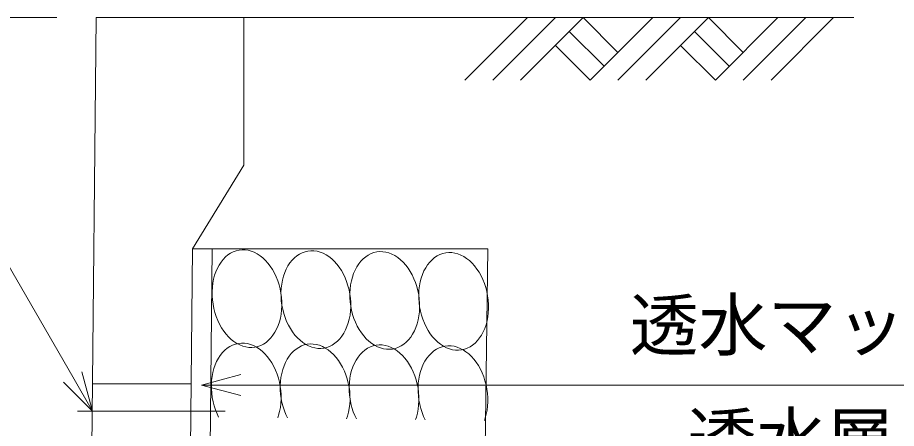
# Model space of a CAD drawing. Units: millimetres, scale not verified. Extents: x -252 to 252048, y 18866 to 78266.
# Drawn here: x 15245 to 19711, y 67621 to 69710 of the extents above; entities that cross this region are included whole.
import ezdxf
from ezdxf.enums import TextEntityAlignment as Align

# ---------------------------------------------------------------- set-up
doc = ezdxf.new("R2010")
doc.units = ezdxf.units.MM
doc.header["$LTSCALE"] = 300
for name, color, linetype, lineweight in [('0_2', 1, 'Continuous', 18), ('D-BMK', 2, 'Continuous', 18), ('D-DCR', 7, 'Continuous', 18), ('D-STR', 1, 'Continuous', 18), ('D-STR-DIM', 7, 'Continuous', 18), ('D-STR-HTXT', 7, 'Continuous', 18)]:
    doc.layers.add(name, color=color, linetype=linetype, lineweight=lineweight)
doc.styles.add('ＭＳ ゴシック', font='')
doc.styles.get('ＭＳ ゴシック').set_extended_font_data('MS Gothic')

msp = doc.modelspace()

# ---------------------------------------------------------------- linework, layer by layer
at = {"layer": '0_2'}
for p, q in [((15625, 67709.6), (15525, 67882.8)), ((15625, 67709.6), (15571.5, 67909.6)), ((16180, 67841.9), (16380, 67895.5)), ((15478.6, 67856), (15625, 67709.6)), ((16380, 67788.3), (16180, 67841.9)), ((16180, 67841.9), (16380, 67841.9))]:
    msp.add_line(p, q, dxfattribs=at)
at = {"layer": 'D-BMK'}
msp.add_line((15550, 67709.6), (16300, 67709.6), dxfattribs=at)
at = {"layer": 'D-DCR'}
for p, q in [((17517.9, 69391.4), (17836.1, 69709.6)), ((17659.3, 69391.4), (17977.5, 69709.6)), ((17800.7, 69391.4), (18118.9, 69709.6)), ((18118.9, 69709.6), (18295.7, 69532.8)), ((18154.3, 69391.4), (18472.5, 69709.6)), ((18295.7, 69391.4), (18613.9, 69709.6)), ((18437.1, 69391.4), (18755.3, 69709.6)), ((18755.3, 69709.6), (18932.1, 69532.8)), ((18790.7, 69391.4), (19108.9, 69709.6)), ((18932.1, 69391.4), (19250.3, 69709.6)), ((19073.5, 69391.4), (19391.7, 69709.6)), ((18048.2, 69638.8), (18225, 69462.1)), ((18684.6, 69638.8), (18861.4, 69462.1)), ((17977.5, 69568.1), (18154.3, 69391.4)), ((18613.9, 69568.1), (18790.7, 69391.4)), ((16327.2, 68511.9), (16313.9, 68503.1)), ((16341.2, 68519), (16327.2, 68511.9)), ((16355.7, 68524.2), (16341.2, 68519)), ((16370.6, 68527.6), (16355.7, 68524.2)), ((16385.8, 68529.1), (16370.6, 68527.6)), ((16401.2, 68528.7), (16385.8, 68529.1)), ((16416.6, 68526.5), (16401.2, 68528.7)), ((16432.1, 68522.3), (16416.6, 68526.5)), ((16447.3, 68516.4), (16432.1, 68522.3)), ((16462.3, 68508.6), (16447.3, 68516.4)), ((16476.9, 68499.1), (16462.3, 68508.6)), ((16677.2, 68507.3), (16663.9, 68498.5)), ((16691.2, 68514.4), (16677.2, 68507.3)), ((16705.6, 68519.6), (16691.2, 68514.4)), ((16720.5, 68523), (16705.6, 68519.6)), ((16735.8, 68524.5), (16720.5, 68523)), ((16751.1, 68524.1), (16735.8, 68524.5)), ((16766.6, 68521.9), (16751.1, 68524.1)), ((16782, 68517.7), (16766.6, 68521.9)), ((16797.3, 68511.7), (16782, 68517.7)), ((16812.3, 68504), (16797.3, 68511.7)), ((16826.9, 68494.5), (16812.3, 68504)), ((17041.1, 68509.7), (17027.2, 68502.7)), ((17055.6, 68515), (17041.1, 68509.7)), ((17070.5, 68518.4), (17055.6, 68515)), ((17085.7, 68519.9), (17070.5, 68518.4)), ((17101.1, 68519.5), (17085.7, 68519.9)), ((17116.6, 68517.2), (17101.1, 68519.5)), ((17132, 68513.1), (17116.6, 68517.2)), ((17147.3, 68507.1), (17132, 68513.1)), ((17162.3, 68499.4), (17147.3, 68507.1)), ((17391.1, 68505.1), (17377.1, 68498)), ((17405.6, 68510.3), (17391.1, 68505.1)), ((17420.5, 68513.7), (17405.6, 68510.3)), ((17435.7, 68515.2), (17420.5, 68513.7)), ((17451.1, 68514.9), (17435.7, 68515.2)), ((17466.6, 68512.6), (17451.1, 68514.9)), ((17482, 68508.5), (17466.6, 68512.6)), ((17497.2, 68502.5), (17482, 68508.5)), ((16278.8, 68466.9), (16268.9, 68451.8)), ((16289.6, 68480.5), (16278.8, 68466.9)), ((16301.3, 68492.6), (16289.6, 68480.5)), ((16313.9, 68503.1), (16301.3, 68492.6)), ((16491, 68488), (16476.9, 68499.1)), ((16504.5, 68475.2), (16491, 68488)), ((16517.2, 68461), (16504.5, 68475.2)), ((16529.2, 68445.4), (16517.2, 68461)), ((16628.7, 68462.2), (16618.9, 68447.2)), ((16639.6, 68475.9), (16628.7, 68462.2)), ((16651.3, 68488), (16639.6, 68475.9)), ((16663.9, 68498.5), (16651.3, 68488)), ((16841, 68483.3), (16826.9, 68494.5)), ((16854.4, 68470.6), (16841, 68483.3)), ((16867.2, 68456.4), (16854.4, 68470.6)), ((16989.5, 68471.2), (16978.7, 68457.6)), ((17001.3, 68483.4), (16989.5, 68471.2)), ((17013.9, 68493.9), (17001.3, 68483.4)), ((17027.2, 68502.7), (17013.9, 68493.9)), ((17176.8, 68489.9), (17162.3, 68499.4)), ((17190.9, 68478.7), (17176.8, 68489.9)), ((17204.4, 68466), (17190.9, 68478.7)), ((17217.2, 68451.7), (17204.4, 68466)), ((17339.5, 68466.6), (17328.7, 68453)), ((17351.2, 68478.7), (17339.5, 68466.6)), ((17363.8, 68489.2), (17351.2, 68478.7)), ((17377.1, 68498), (17363.8, 68489.2)), ((17512.2, 68494.7), (17497.2, 68502.5)), ((17526.8, 68485.2), (17512.2, 68494.7)), ((17540.9, 68474.1), (17526.8, 68485.2)), ((17554.4, 68461.3), (17540.9, 68474.1)), ((17567.1, 68447.1), (17554.4, 68461.3)), ((16252.6, 68417.9), (16246.2, 68399.4)), ((16260.2, 68435.5), (16252.6, 68417.9)), ((16268.9, 68451.8), (16260.2, 68435.5)), ((16540.2, 68428.6), (16529.2, 68445.4)), ((16550.3, 68410.6), (16540.2, 68428.6)), ((16610.2, 68430.8), (16602.6, 68413.3)), ((16618.9, 68447.2), (16610.2, 68430.8)), ((16879.2, 68440.8), (16867.2, 68456.4)), ((16890.2, 68424), (16879.2, 68440.8)), ((16900.3, 68406), (16890.2, 68424)), ((16960.1, 68426.2), (16952.5, 68408.7)), ((16968.9, 68442.6), (16960.1, 68426.2)), ((16978.7, 68457.6), (16968.9, 68442.6)), ((17229.1, 68436.2), (17217.2, 68451.7)), ((17240.2, 68419.3), (17229.1, 68436.2)), ((17250.2, 68401.4), (17240.2, 68419.3)), ((17310.1, 68421.6), (17302.5, 68404.1)), ((17318.9, 68437.9), (17310.1, 68421.6)), ((17328.7, 68453), (17318.9, 68437.9)), ((17579.1, 68431.5), (17567.1, 68447.1)), ((17590.1, 68414.7), (17579.1, 68431.5)), ((17600.2, 68396.7), (17590.1, 68414.7)), ((16241.1, 68379.9), (16237.2, 68359.7)), ((16246.2, 68399.4), (16241.1, 68379.9)), ((16559.3, 68391.7), (16550.3, 68410.6)), ((16567.2, 68371.9), (16559.3, 68391.7)), ((16573.9, 68351.4), (16567.2, 68371.9)), ((16591, 68375.3), (16587.2, 68355)), ((16596.2, 68394.7), (16591, 68375.3)), ((16602.6, 68413.3), (16596.2, 68394.7)), ((16909.3, 68387), (16900.3, 68406)), ((16917.1, 68367.2), (16909.3, 68387)), ((16941, 68370.6), (16937.2, 68350.4)), ((16946.1, 68390.1), (16941, 68370.6)), ((16952.5, 68408.7), (16946.1, 68390.1)), ((17259.2, 68382.4), (17250.2, 68401.4)), ((17267.1, 68362.6), (17259.2, 68382.4)), ((17296.1, 68385.5), (17291, 68366)), ((17302.5, 68404.1), (17296.1, 68385.5)), ((17609.2, 68377.8), (17600.2, 68396.7)), ((17617.1, 68358), (17609.2, 68377.8)), ((16234.7, 68338.8), (16233.5, 68317.6)), ((16237.2, 68359.7), (16234.7, 68338.8)), ((16579.3, 68330.4), (16573.9, 68351.4)), ((16583.5, 68309), (16579.3, 68330.4)), ((16584.7, 68334.2), (16583.5, 68312.9)), ((16587.2, 68355), (16584.7, 68334.2)), ((16923.8, 68346.8), (16917.1, 68367.2)), ((16929.3, 68325.7), (16923.8, 68346.8)), ((16933.4, 68304.3), (16929.3, 68325.7)), ((16934.6, 68329.6), (16933.4, 68308.3)), ((16937.2, 68350.4), (16934.6, 68329.6)), ((17273.8, 68342.1), (17267.1, 68362.6)), ((17279.2, 68321.1), (17273.8, 68342.1)), ((17284.6, 68325), (17283.4, 68303.7)), ((17287.1, 68345.8), (17284.6, 68325)), ((17291, 68366), (17287.1, 68345.8)), ((17623.8, 68337.5), (17617.1, 68358)), ((17629.2, 68316.5), (17623.8, 68337.5)), ((16233.5, 68317.6), (16233.7, 68296)), ((16233.7, 68296), (16235.2, 68274.4)), ((16583.5, 68312.9), (16583.6, 68291.4)), ((16586.3, 68287.4), (16583.5, 68309)), ((16583.6, 68291.4), (16585.1, 68269.7)), ((16587.8, 68265.7), (16586.3, 68287.4)), ((16933.4, 68308.3), (16933.6, 68286.8)), ((16936.3, 68282.7), (16933.4, 68304.3)), ((16933.6, 68286.8), (16935.1, 68265.1)), ((16937.8, 68261.1), (16936.3, 68282.7)), ((17283.4, 68299.7), (17279.2, 68321.1)), ((17283.4, 68303.7), (17283.6, 68282.1)), ((17286.2, 68278.1), (17283.4, 68299.7)), ((17283.6, 68282.1), (17285.1, 68260.5)), ((17633.4, 68295.1), (17629.2, 68316.5)), ((17636.2, 68273.5), (17633.4, 68295.1)), ((16235.2, 68274.4), (16238, 68252.8)), ((16238, 68252.8), (16242.2, 68231.4)), ((16585.1, 68269.7), (16588, 68248.1)), ((16586.8, 68222.9), (16588, 68244.1)), ((16588, 68244.1), (16587.8, 68265.7)), ((16588, 68248.1), (16592.1, 68226.7)), ((16935.1, 68265.1), (16937.9, 68243.5)), ((16936.7, 68218.3), (16937.9, 68239.5)), ((16937.9, 68239.5), (16937.8, 68261.1)), ((16937.9, 68243.5), (16942.1, 68222.1)), ((17285.1, 68260.5), (17287.9, 68238.9)), ((17287.7, 68256.4), (17286.2, 68278.1)), ((17287.9, 68234.9), (17287.7, 68256.4)), ((17287.9, 68238.9), (17292.1, 68217.5)), ((17637.7, 68251.8), (17636.2, 68273.5)), ((17637.9, 68230.3), (17637.7, 68251.8)), ((16242.2, 68231.4), (16247.6, 68210.3)), ((16247.6, 68210.3), (16254.3, 68189.8)), ((16580.4, 68181.8), (16584.2, 68202.1)), ((16584.2, 68202.1), (16586.8, 68222.9)), ((16592.1, 68226.7), (16597.6, 68205.7)), ((16597.6, 68205.7), (16604.2, 68185.2)), ((16930.4, 68177.2), (16934.2, 68197.4)), ((16934.2, 68197.4), (16936.7, 68218.3)), ((16942.1, 68222.1), (16947.5, 68201.1)), ((16947.5, 68201.1), (16954.2, 68180.6)), ((17280.3, 68172.6), (17284.2, 68192.8)), ((17284.2, 68192.8), (17286.7, 68213.6)), ((17286.7, 68213.6), (17287.9, 68234.9)), ((17292.1, 68217.5), (17297.5, 68196.4)), ((17297.5, 68196.4), (17304.2, 68176)), ((17634.2, 68188.2), (17636.7, 68209)), ((17636.7, 68209), (17637.9, 68230.3)), ((16254.3, 68189.8), (16262.2, 68170.1)), ((16262.2, 68170.1), (16271.2, 68151.1)), ((16271.2, 68151.1), (16281.2, 68133.1)), ((16568.9, 68143.8), (16575.2, 68162.4)), ((16575.2, 68162.4), (16580.4, 68181.8)), ((16604.2, 68185.2), (16612.1, 68165.4)), ((16612.1, 68165.4), (16621.1, 68146.5)), ((16621.1, 68146.5), (16631.2, 68128.5)), ((16918.8, 68139.2), (16925.2, 68157.7)), ((16925.2, 68157.7), (16930.4, 68177.2)), ((16954.2, 68180.6), (16962.1, 68160.8)), ((16962.1, 68160.8), (16971.1, 68141.8)), ((17268.8, 68134.5), (17275.2, 68153.1)), ((17275.2, 68153.1), (17280.3, 68172.6)), ((17304.2, 68176), (17312.1, 68156.2)), ((17312.1, 68156.2), (17321.1, 68137.2)), ((17618.8, 68129.9), (17625.2, 68148.5)), ((17625.2, 68148.5), (17630.3, 68167.9)), ((17630.3, 68167.9), (17634.2, 68188.2)), ((16281.2, 68133.1), (16292.3, 68116.3)), ((16292.3, 68116.3), (16304.2, 68100.7)), ((16542.7, 68094.9), (16552.5, 68109.9)), ((16552.5, 68109.9), (16561.3, 68126.3)), ((16561.3, 68126.3), (16568.9, 68143.8)), ((16631.2, 68128.5), (16642.2, 68111.7)), ((16642.2, 68111.7), (16654.2, 68096.1)), ((16892.7, 68090.2), (16902.5, 68105.3)), ((16902.5, 68105.3), (16911.2, 68121.6)), ((16911.2, 68121.6), (16918.8, 68139.2)), ((16971.1, 68141.8), (16981.2, 68123.9)), ((16981.2, 68123.9), (16992.2, 68107)), ((16992.2, 68107), (17004.2, 68091.5)), ((17252.5, 68100.6), (17261.2, 68117)), ((17261.2, 68117), (17268.8, 68134.5)), ((17321.1, 68137.2), (17331.1, 68119.3)), ((17331.1, 68119.3), (17342.2, 68102.4)), ((17342.2, 68102.4), (17354.1, 68086.8)), ((17602.4, 68096), (17611.2, 68112.4)), ((17611.2, 68112.4), (17618.8, 68129.9)), ((16304.2, 68100.7), (16317, 68086.5)), ((16317, 68086.5), (16330.5, 68073.8)), ((16330.5, 68073.8), (16344.5, 68062.6)), ((16344.5, 68062.6), (16359.1, 68053.1)), ((16494.2, 68049.8), (16507.5, 68058.6)), ((16507.5, 68058.6), (16520.1, 68069.1)), ((16520.1, 68069.1), (16531.9, 68081.2)), ((16531.9, 68081.2), (16542.7, 68094.9)), ((16654.2, 68096.1), (16667, 68081.9)), ((16667, 68081.9), (16680.4, 68069.1)), ((16680.4, 68069.1), (16694.5, 68058)), ((16694.5, 68058), (16709.1, 68048.5)), ((16857.5, 68054), (16870.1, 68064.5)), ((16870.1, 68064.5), (16881.8, 68076.6)), ((16881.8, 68076.6), (16892.7, 68090.2)), ((17004.2, 68091.5), (17016.9, 68077.2)), ((17016.9, 68077.2), (17030.4, 68064.5)), ((17030.4, 68064.5), (17044.5, 68053.4)), ((17207.5, 68049.3), (17220.1, 68059.8)), ((17220.1, 68059.8), (17231.8, 68072)), ((17231.8, 68072), (17242.6, 68085.6)), ((17242.6, 68085.6), (17252.5, 68100.6)), ((17354.1, 68086.8), (17366.9, 68072.6)), ((17366.9, 68072.6), (17380.4, 68059.9)), ((17380.4, 68059.9), (17394.5, 68048.7)), ((17570, 68055.2), (17581.8, 68067.3)), ((17581.8, 68067.3), (17592.6, 68081)), ((17592.6, 68081), (17602.4, 68096)), ((16297.7, 68018.5), (16285.9, 68006.4)), ((16310.3, 68029), (16297.7, 68018.5)), ((16323.6, 68037.8), (16310.3, 68029)), ((16337.5, 68044.8), (16323.6, 68037.8)), ((16352, 68050.1), (16337.5, 68044.8)), ((16366.9, 68053.5), (16352, 68050.1)), ((16359.1, 68053.1), (16374.1, 68045.3)), ((16382.1, 68055), (16366.9, 68053.5)), ((16374.1, 68045.3), (16389.4, 68039.4)), ((16397.5, 68054.6), (16382.1, 68055)), ((16389.4, 68039.4), (16404.8, 68035.2)), ((16413, 68052.3), (16397.5, 68054.6)), ((16404.8, 68035.2), (16420.3, 68033)), ((16428.4, 68048.2), (16413, 68052.3)), ((16420.3, 68033), (16435.7, 68032.6)), ((16443.7, 68042.2), (16428.4, 68048.2)), ((16435.7, 68032.6), (16450.9, 68034.1)), ((16458.6, 68034.5), (16443.7, 68042.2)), ((16450.9, 68034.1), (16465.8, 68037.5)), ((16473.2, 68025), (16458.6, 68034.5)), ((16465.8, 68037.5), (16480.3, 68042.7)), ((16487.3, 68013.8), (16473.2, 68025)), ((16480.3, 68042.7), (16494.2, 68049.8)), ((16500.8, 68001.1), (16487.3, 68013.8)), ((16647.6, 68013.8), (16635.9, 68001.7)), ((16660.2, 68024.4), (16647.6, 68013.8)), ((16673.5, 68033.2), (16660.2, 68024.4)), ((16687.5, 68040.2), (16673.5, 68033.2)), ((16702, 68045.5), (16687.5, 68040.2)), ((16716.9, 68048.8), (16702, 68045.5)), ((16709.1, 68048.5), (16724.1, 68040.7)), ((16732.1, 68050.4), (16716.9, 68048.8)), ((16724.1, 68040.7), (16739.4, 68034.7)), ((16747.5, 68050), (16732.1, 68050.4)), ((16739.4, 68034.7), (16754.8, 68030.6)), ((16762.9, 68047.7), (16747.5, 68050)), ((16754.8, 68030.6), (16770.2, 68028.3)), ((16778.4, 68043.6), (16762.9, 68047.7)), ((16770.2, 68028.3), (16785.6, 68028)), ((16793.6, 68037.6), (16778.4, 68043.6)), ((16785.6, 68028), (16800.9, 68029.5)), ((16808.6, 68029.8), (16793.6, 68037.6)), ((16800.9, 68029.5), (16815.8, 68032.9)), ((16823.2, 68020.3), (16808.6, 68029.8)), ((16815.8, 68032.9), (16830.2, 68038.1)), ((16837.3, 68009.2), (16823.2, 68020.3)), ((16830.2, 68038.1), (16844.2, 68045.2)), ((16844.2, 68045.2), (16857.5, 68054)), ((17010.2, 68019.7), (16997.6, 68009.2)), ((17023.5, 68028.5), (17010.2, 68019.7)), ((17037.5, 68035.6), (17023.5, 68028.5)), ((17051.9, 68040.8), (17037.5, 68035.6)), ((17044.5, 68053.4), (17059.1, 68043.9)), ((17066.8, 68044.2), (17051.9, 68040.8)), ((17059.1, 68043.9), (17074.1, 68036.1)), ((17082.1, 68045.7), (17066.8, 68044.2)), ((17074.1, 68036.1), (17089.3, 68030.1)), ((17097.4, 68045.3), (17082.1, 68045.7)), ((17089.3, 68030.1), (17104.7, 68026)), ((17112.9, 68043.1), (17097.4, 68045.3)), ((17104.7, 68026), (17120.2, 68023.7)), ((17128.3, 68038.9), (17112.9, 68043.1)), ((17120.2, 68023.7), (17135.6, 68023.3)), ((17143.6, 68033), (17128.3, 68038.9)), ((17135.6, 68023.3), (17150.8, 68024.9)), ((17158.6, 68025.2), (17143.6, 68033)), ((17150.8, 68024.9), (17165.7, 68028.2)), ((17173.2, 68015.7), (17158.6, 68025.2)), ((17165.7, 68028.2), (17180.2, 68033.5)), ((17187.3, 68004.6), (17173.2, 68015.7)), ((17180.2, 68033.5), (17194.2, 68040.5)), ((17194.2, 68040.5), (17207.5, 68049.3)), ((17360.2, 68015.1), (17347.6, 68004.6)), ((17373.5, 68023.9), (17360.2, 68015.1)), ((17387.4, 68031), (17373.5, 68023.9)), ((17401.9, 68036.2), (17387.4, 68031)), ((17394.5, 68048.7), (17409, 68039.2)), ((17416.8, 68039.6), (17401.9, 68036.2)), ((17409, 68039.2), (17424, 68031.5)), ((17432, 68041.1), (17416.8, 68039.6)), ((17424, 68031.5), (17439.3, 68025.5)), ((17447.4, 68040.7), (17432, 68041.1)), ((17439.3, 68025.5), (17454.7, 68021.4)), ((17462.9, 68038.5), (17447.4, 68040.7)), ((17454.7, 68021.4), (17470.2, 68019.1)), ((17478.3, 68034.3), (17462.9, 68038.5)), ((17470.2, 68019.1), (17485.6, 68018.7)), ((17493.6, 68028.3), (17478.3, 68034.3)), ((17485.6, 68018.7), (17500.8, 68020.2)), ((17508.6, 68020.6), (17493.6, 68028.3)), ((17500.8, 68020.2), (17515.7, 68023.6)), ((17523.1, 68011.1), (17508.6, 68020.6)), ((17515.7, 68023.6), (17530.2, 68028.9)), ((17530.2, 68028.9), (17544.1, 68035.9)), ((17544.1, 68035.9), (17557.4, 68044.7)), ((17557.4, 68044.7), (17570, 68055.2)), ((16265.3, 67977.7), (16256.5, 67961.3)), ((16275.1, 67992.7), (16265.3, 67977.7)), ((16285.9, 68006.4), (16275.1, 67992.7)), ((16513.6, 67986.9), (16500.8, 68001.1)), ((16525.5, 67971.3), (16513.6, 67986.9)), ((16536.6, 67954.4), (16525.5, 67971.3)), ((16615.2, 67973), (16606.5, 67956.7)), ((16625.1, 67988.1), (16615.2, 67973)), ((16635.9, 68001.7), (16625.1, 67988.1)), ((16850.8, 67996.4), (16837.3, 68009.2)), ((16863.5, 67982.2), (16850.8, 67996.4)), ((16875.5, 67966.6), (16863.5, 67982.2)), ((16965.2, 67968.4), (16956.5, 67952.1)), ((16975, 67983.5), (16965.2, 67968.4)), ((16985.9, 67997.1), (16975, 67983.5)), ((16997.6, 68009.2), (16985.9, 67997.1)), ((17200.7, 67991.8), (17187.3, 68004.6)), ((17213.5, 67977.6), (17200.7, 67991.8)), ((17225.5, 67962), (17213.5, 67977.6)), ((17325, 67978.8), (17315.2, 67963.8)), ((17335.8, 67992.5), (17325, 67978.8)), ((17347.6, 68004.6), (17335.8, 67992.5)), ((17537.2, 67999.9), (17523.1, 68011.1)), ((17550.7, 67987.2), (17537.2, 67999.9)), ((17563.5, 67973), (17550.7, 67987.2)), ((17575.4, 67957.4), (17563.5, 67973)), ((16242.5, 67925.2), (16237.4, 67905.8)), ((16248.9, 67943.8), (16242.5, 67925.2)), ((16256.5, 67961.3), (16248.9, 67943.8)), ((16546.6, 67936.5), (16536.6, 67954.4)), ((16555.6, 67917.5), (16546.6, 67936.5)), ((16598.9, 67939.2), (16592.5, 67920.6)), ((16606.5, 67956.7), (16598.9, 67939.2)), ((16886.5, 67949.8), (16875.5, 67966.6)), ((16896.6, 67931.8), (16886.5, 67949.8)), ((16905.6, 67912.9), (16896.6, 67931.8)), ((16948.9, 67934.5), (16942.5, 67916)), ((16956.5, 67952.1), (16948.9, 67934.5)), ((17236.5, 67945.2), (17225.5, 67962)), ((17246.6, 67927.2), (17236.5, 67945.2)), ((17255.6, 67908.3), (17246.6, 67927.2)), ((17298.8, 67929.9), (17292.4, 67911.3)), ((17306.4, 67947.4), (17298.8, 67929.9)), ((17315.2, 67963.8), (17306.4, 67947.4)), ((17586.5, 67940.6), (17575.4, 67957.4)), ((17596.5, 67922.6), (17586.5, 67940.6)), ((16233.5, 67885.5), (16231, 67864.7)), ((16237.4, 67905.8), (16233.5, 67885.5)), ((16563.5, 67897.7), (16555.6, 67917.5)), ((16570.2, 67877.2), (16563.5, 67897.7)), ((16583.5, 67880.9), (16581, 67860.1)), ((16587.4, 67901.1), (16583.5, 67880.9)), ((16592.5, 67920.6), (16587.4, 67901.1)), ((16913.5, 67893.1), (16905.6, 67912.9)), ((16920.2, 67872.6), (16913.5, 67893.1)), ((16937.3, 67896.5), (16933.5, 67876.3)), ((16942.5, 67916), (16937.3, 67896.5)), ((17263.4, 67888.5), (17255.6, 67908.3)), ((17270.1, 67868), (17263.4, 67888.5)), ((17287.3, 67891.9), (17283.5, 67871.6)), ((17292.4, 67911.3), (17287.3, 67891.9)), ((17605.5, 67903.6), (17596.5, 67922.6)), ((17613.4, 67883.8), (17605.5, 67903.6)), ((17620.1, 67863.4), (17613.4, 67883.8)), ((16231, 67864.7), (16229.8, 67843.4)), ((16229.8, 67843.4), (16230, 67821.9)), ((16575.6, 67856.2), (16570.2, 67877.2)), ((16579.8, 67834.8), (16575.6, 67856.2)), ((16581, 67860.1), (16579.8, 67838.8)), ((16579.8, 67838.8), (16580, 67817.3)), ((16582.6, 67813.2), (16579.8, 67834.8)), ((16925.6, 67851.6), (16920.2, 67872.6)), ((16929.8, 67830.2), (16925.6, 67851.6)), ((16931, 67855.4), (16929.8, 67834.2)), ((16929.8, 67834.2), (16929.9, 67812.6)), ((16933.5, 67876.3), (16931, 67855.4)), ((17275.6, 67847), (17270.1, 67868)), ((17279.7, 67825.6), (17275.6, 67847)), ((17280.9, 67850.8), (17279.7, 67829.5)), ((17283.5, 67871.6), (17280.9, 67850.8)), ((17625.5, 67842.3), (17620.1, 67863.4)), ((17629.7, 67820.9), (17625.5, 67842.3)), ((16230, 67821.9), (16231.5, 67800.2)), ((16231.5, 67800.2), (16234.3, 67778.6)), ((16580, 67817.3), (16581.5, 67795.6)), ((16581.5, 67795.6), (16584.3, 67774)), ((16584.1, 67791.5), (16582.6, 67813.2)), ((16584.3, 67770), (16584.1, 67791.5)), ((16932.6, 67808.6), (16929.8, 67830.2)), ((16929.9, 67812.6), (16931.4, 67791)), ((16931.4, 67791), (16934.3, 67769.4)), ((16934.1, 67786.9), (16932.6, 67808.6)), ((17279.7, 67829.5), (17279.9, 67808)), ((17282.6, 67804), (17279.7, 67825.6)), ((17279.9, 67808), (17281.4, 67786.3)), ((17284.1, 67782.3), (17282.6, 67804)), ((17632.5, 67799.3), (17629.7, 67820.9)), ((17634, 67777.7), (17632.5, 67799.3)), ((16234.3, 67778.6), (16238.5, 67757.2)), ((16238.5, 67757.2), (16243.9, 67736.2)), ((16580.6, 67727.9), (16583.1, 67748.7)), ((16583.1, 67748.7), (16584.3, 67770)), ((16584.3, 67774), (16588.5, 67752.6)), ((16588.5, 67752.6), (16593.9, 67731.6)), ((16933.1, 67744.1), (16934.3, 67765.4)), ((16934.3, 67765.4), (16934.1, 67786.9)), ((16934.3, 67769.4), (16938.4, 67748)), ((16938.4, 67748), (16943.9, 67726.9)), ((17281.4, 67786.3), (17284.2, 67764.7)), ((17283, 67739.5), (17284.2, 67760.7)), ((17284.2, 67760.7), (17284.1, 67782.3)), ((17284.2, 67764.7), (17288.4, 67743.3)), ((17633, 67734.8), (17634.2, 67756.1)), ((17634.2, 67756.1), (17634, 67777.7)), ((16243.9, 67736.2), (16250.6, 67715.7)), ((16250.6, 67715.7), (16258.5, 67695.9)), ((16571.6, 67688.2), (16576.7, 67707.7)), ((16576.7, 67707.7), (16580.6, 67727.9)), ((16593.9, 67731.6), (16600.6, 67711.1)), ((16600.6, 67711.1), (16608.4, 67691.3)), ((16921.5, 67683.6), (16926.7, 67703.1)), ((16926.7, 67703.1), (16930.5, 67723.3)), ((16930.5, 67723.3), (16933.1, 67744.1)), ((16943.9, 67726.9), (16950.5, 67706.4)), ((16950.5, 67706.4), (16958.4, 67686.7)), ((17276.7, 67698.4), (17280.5, 67718.7)), ((17280.5, 67718.7), (17283, 67739.5)), ((17288.4, 67743.3), (17293.8, 67722.3)), ((17293.8, 67722.3), (17300.5, 67701.8)), ((17300.5, 67701.8), (17308.4, 67682)), ((17626.6, 67693.8), (17630.5, 67714)), ((17630.5, 67714), (17633, 67734.8)), ((16258.5, 67695.9), (16266.5, 67679)), ((16567, 67675), (16571.6, 67688.2)), ((16608.4, 67691.3), (16616.5, 67674.4)), ((16917, 67670.4), (16921.5, 67683.6)), ((16958.4, 67686.7), (16966.5, 67669.7)), ((17267, 67665.8), (17271.5, 67679)), ((17271.5, 67679), (17276.7, 67698.4)), ((17308.4, 67682), (17316.4, 67665.1)), ((17616.9, 67661.1), (17621.5, 67674.3)), ((17621.5, 67674.3), (17626.6, 67693.8))]:
    msp.add_line(p, q, dxfattribs=at)
at = {"layer": 'D-STR'}
for p, q in [((15595, 64709.6), (15645, 69709.6)), ((15645, 69709.6), (16395, 69709.6)), ((16395, 69709.6), (19495, 69709.6)), ((16395, 68959.6), (16395, 69709.6)), ((16133.3, 68534.6), (16395, 68959.6)), ((16133.3, 68534.6), (16105, 65709.6)), ((17633.8, 68534.6), (16133.3, 68534.6)), ((16233.3, 68534.6), (16205, 65709.6)), ((17603.1, 65959.6), (17633.8, 68534.6)), ((15626.4, 67847.1), (16126.4, 67847.1))]:
    msp.add_line(p, q, dxfattribs=at)
at = {"layer": 'D-STR-DIM'}
msp.add_line((15445, 69709.6), (12595, 69709.6), dxfattribs=at)
at = {"layer": 'D-STR-HTXT'}
for p, q in [((15525, 67882.8), (14890.3, 68982.2)), ((16380, 67841.9), (20610.3, 67841.9))]:
    msp.add_line(p, q, dxfattribs=at)

# ---------------------------------------------------------------- texts
at = {"layer": 'D-STR-HTXT', "color": 1, "style": 'ＭＳ ゴシック'}
for s, p in [('透水マット', (18355.3, 67941.9)), ('透水層', (18649.1, 67362.9))]:
    msp.add_text(s, height=256.6, dxfattribs=at).set_placement(p, align=Align.BOTTOM_LEFT)

doc.saveas('drawing.dxf')
